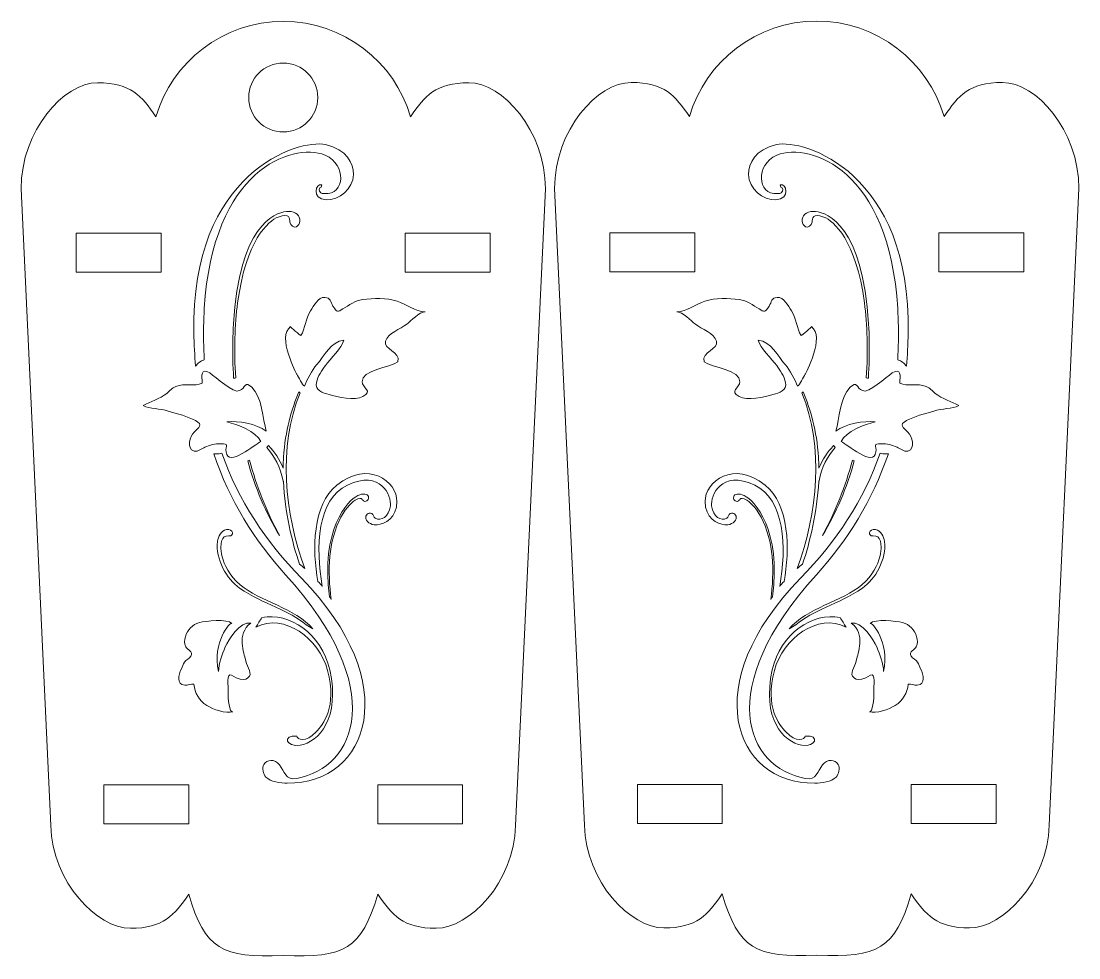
# Model space of a CAD drawing. Header units: centimetres. Extents: x -86 to 44, y 9 to 43.
# Drawn here: x 13.94 to 23.91, y 19.31 to 28.13 of the extents above; entities that cross this region are included whole.
import ezdxf

# ---------------------------------------------------------------- set-up
doc = ezdxf.new("R2010")
doc.units = ezdxf.units.CM
doc.header["$MEASUREMENT"] = 0
doc.layers.add('layer 1', color=7, linetype='Continuous')

msp = doc.modelspace()

# ---------------------------------------------------------------- linework, layer by layer
at = {"layer": 'layer 1', "color": 242, "lineweight": 9}
for points, knots in [([(16.41218, 19.32682), (16.9882, 19.30581), (17.15079, 19.38602), (17.30266, 19.90506), (17.30266, 19.90506), (17.43963, 19.70793), (17.541, 19.5845), (17.85288, 19.5845), (17.85288, 19.5845), (18.16476, 19.5845), (18.59, 20.0153), (18.60248, 20.55302), (18.60248, 20.55302), (18.60248, 20.55302), (18.88218, 26.55302), (18.88218, 26.55302), (18.88218, 26.55302), (18.88218, 27.1053), (18.47801, 27.55301), (18.16218, 27.55301), (18.16218, 27.55301), (17.84635, 27.55301), (17.74893, 27.42958), (17.61195, 27.23246), (17.61195, 27.23246), (17.46004, 27.75161), (16.98043, 28.13083), (16.41218, 28.13083), (16.41218, 28.13083), (15.84393, 28.13083), (15.36432, 27.75161), (15.21241, 27.23246), (15.21241, 27.23246), (15.07543, 27.42958), (14.97801, 27.55301), (14.66218, 27.55301), (14.66218, 27.55301), (14.34635, 27.55301), (13.94218, 27.1053), (13.94218, 26.55302), (13.94218, 26.55302), (13.94218, 26.55302), (14.22188, 20.55302), (14.22188, 20.55302), (14.22188, 20.55302), (14.23436, 20.0153), (14.6596, 19.5845), (14.97148, 19.5845), (14.97148, 19.5845), (15.28336, 19.5845), (15.38473, 19.70793), (15.5217, 19.90506), (15.5217, 19.90506), (15.67357, 19.38602), (15.83616, 19.30581), (16.41218, 19.32682)], [0, 0, 0, 0, 0.0666667, 0.0666667, 0.0666667, 0.0666667, 0.1333333, 0.1333333, 0.1333333, 0.1333333, 0.2, 0.2, 0.2, 0.2, 0.2666667, 0.2666667, 0.2666667, 0.2666667, 0.3333333, 0.3333333, 0.3333333, 0.3333333, 0.4, 0.4, 0.4, 0.4, 0.4666667, 0.4666667, 0.4666667, 0.4666667, 0.5333333, 0.5333333, 0.5333333, 0.5333333, 0.6, 0.6, 0.6, 0.6, 0.6666667, 0.6666667, 0.6666667, 0.6666667, 0.7333333, 0.7333333, 0.7333333, 0.7333333, 0.8, 0.8, 0.8, 0.8, 0.8666667, 0.8666667, 0.8666667, 0.8666667, 1, 1, 1, 1]), ([(21.44008, 19.32979), (22.0161, 19.30878), (22.17869, 19.38899), (22.33056, 19.90803), (22.33056, 19.90803), (22.46753, 19.7109), (22.5689, 19.58747), (22.88078, 19.58747), (22.88078, 19.58747), (23.19266, 19.58747), (23.6179, 20.01827), (23.63038, 20.55599), (23.63038, 20.55599), (23.63038, 20.55599), (23.91008, 26.55599), (23.91008, 26.55599), (23.91008, 26.55599), (23.91008, 27.10827), (23.50591, 27.55598), (23.19008, 27.55598), (23.19008, 27.55598), (22.87425, 27.55598), (22.77683, 27.43255), (22.63985, 27.23543), (22.63985, 27.23543), (22.48794, 27.75458), (22.00833, 28.1338), (21.44008, 28.1338), (21.44008, 28.1338), (20.87183, 28.1338), (20.39222, 27.75458), (20.24031, 27.23543), (20.24031, 27.23543), (20.10333, 27.43255), (20.00591, 27.55598), (19.69008, 27.55598), (19.69008, 27.55598), (19.37425, 27.55598), (18.97008, 27.10827), (18.97008, 26.55599), (18.97008, 26.55599), (18.97008, 26.55599), (19.24978, 20.55599), (19.24978, 20.55599), (19.24978, 20.55599), (19.26226, 20.01827), (19.6875, 19.58747), (19.99938, 19.58747), (19.99938, 19.58747), (20.31126, 19.58747), (20.41263, 19.7109), (20.5496, 19.90803), (20.5496, 19.90803), (20.70147, 19.38899), (20.86406, 19.30878), (21.44008, 19.32979)], [0, 0, 0, 0, 0.0666667, 0.0666667, 0.0666667, 0.0666667, 0.1333333, 0.1333333, 0.1333333, 0.1333333, 0.2, 0.2, 0.2, 0.2, 0.2666667, 0.2666667, 0.2666667, 0.2666667, 0.3333333, 0.3333333, 0.3333333, 0.3333333, 0.4, 0.4, 0.4, 0.4, 0.4666667, 0.4666667, 0.4666667, 0.4666667, 0.5333333, 0.5333333, 0.5333333, 0.5333333, 0.6, 0.6, 0.6, 0.6, 0.6666667, 0.6666667, 0.6666667, 0.6666667, 0.7333333, 0.7333333, 0.7333333, 0.7333333, 0.8, 0.8, 0.8, 0.8, 0.8666667, 0.8666667, 0.8666667, 0.8666667, 1, 1, 1, 1]), ([(16.41218, 27.7392), (16.59167, 27.7392), (16.73718, 27.5937), (16.73718, 27.4142), (16.73718, 27.4142), (16.73718, 27.2347), (16.59167, 27.0892), (16.41218, 27.0892), (16.41218, 27.0892), (16.23269, 27.0892), (16.08718, 27.2347), (16.08718, 27.4142), (16.08718, 27.4142), (16.08718, 27.5937), (16.23269, 27.7392), (16.41218, 27.7392)], [0, 0, 0, 0, 0.2, 0.2, 0.2, 0.2, 0.4, 0.4, 0.4, 0.4, 0.6, 0.6, 0.6, 0.6, 1, 1, 1, 1]), ([(14.4616, 26.13557), (14.4616, 26.13557), (15.2616, 26.13557), (15.2616, 26.13557), (15.2616, 26.13557), (15.2616, 26.13557), (15.2616, 25.76918), (15.2616, 25.76918), (15.2616, 25.76918), (15.2616, 25.76918), (14.4616, 25.76918), (14.4616, 25.76918), (14.4616, 25.76918), (14.4616, 25.76918), (14.4616, 26.13557), (14.4616, 26.13557)], [0, 0, 0, 0, 0.2, 0.2, 0.2, 0.2, 0.4, 0.4, 0.4, 0.4, 0.6, 0.6, 0.6, 0.6, 1, 1, 1, 1]), ([(17.56275, 26.13558), (17.56275, 26.13558), (18.36275, 26.13558), (18.36275, 26.13558), (18.36275, 26.13558), (18.36275, 26.13558), (18.36275, 25.76919), (18.36275, 25.76919), (18.36275, 25.76919), (18.36275, 25.76919), (17.56275, 25.76919), (17.56275, 25.76919), (17.56275, 25.76919), (17.56275, 25.76919), (17.56275, 26.13558), (17.56275, 26.13558)], [0, 0, 0, 0, 0.2, 0.2, 0.2, 0.2, 0.4, 0.4, 0.4, 0.4, 0.6, 0.6, 0.6, 0.6, 1, 1, 1, 1]), ([(19.4895, 26.13854), (19.4895, 26.13854), (20.2895, 26.13854), (20.2895, 26.13854), (20.2895, 26.13854), (20.2895, 26.13854), (20.2895, 25.77215), (20.2895, 25.77215), (20.2895, 25.77215), (20.2895, 25.77215), (19.4895, 25.77215), (19.4895, 25.77215), (19.4895, 25.77215), (19.4895, 25.77215), (19.4895, 26.13854), (19.4895, 26.13854)], [0, 0, 0, 0, 0.2, 0.2, 0.2, 0.2, 0.4, 0.4, 0.4, 0.4, 0.6, 0.6, 0.6, 0.6, 1, 1, 1, 1]), ([(22.59065, 26.13855), (22.59065, 26.13855), (23.39065, 26.13855), (23.39065, 26.13855), (23.39065, 26.13855), (23.39065, 26.13855), (23.39065, 25.77216), (23.39065, 25.77216), (23.39065, 25.77216), (23.39065, 25.77216), (22.59065, 25.77216), (22.59065, 25.77216), (22.59065, 25.77216), (22.59065, 25.77216), (22.59065, 26.13855), (22.59065, 26.13855)], [0, 0, 0, 0, 0.2, 0.2, 0.2, 0.2, 0.4, 0.4, 0.4, 0.4, 0.6, 0.6, 0.6, 0.6, 1, 1, 1, 1]), ([(14.72189, 20.9356), (14.72189, 20.9356), (15.52189, 20.9356), (15.52189, 20.9356), (15.52189, 20.9356), (15.52189, 20.9356), (15.52189, 20.5692), (15.52189, 20.5692), (15.52189, 20.5692), (15.52189, 20.5692), (14.72189, 20.5692), (14.72189, 20.5692), (14.72189, 20.5692), (14.72189, 20.5692), (14.72189, 20.9356), (14.72189, 20.9356)], [0, 0, 0, 0, 0.2, 0.2, 0.2, 0.2, 0.4, 0.4, 0.4, 0.4, 0.6, 0.6, 0.6, 0.6, 1, 1, 1, 1]), ([(17.30247, 20.9356), (17.30247, 20.9356), (18.10247, 20.9356), (18.10247, 20.9356), (18.10247, 20.9356), (18.10247, 20.9356), (18.10247, 20.5692), (18.10247, 20.5692), (18.10247, 20.5692), (18.10247, 20.5692), (17.30247, 20.5692), (17.30247, 20.5692), (17.30247, 20.5692), (17.30247, 20.5692), (17.30247, 20.9356), (17.30247, 20.9356)], [0, 0, 0, 0, 0.2, 0.2, 0.2, 0.2, 0.4, 0.4, 0.4, 0.4, 0.6, 0.6, 0.6, 0.6, 1, 1, 1, 1]), ([(19.74979, 20.93857), (19.74979, 20.93857), (20.54979, 20.93857), (20.54979, 20.93857), (20.54979, 20.93857), (20.54979, 20.93857), (20.54979, 20.57217), (20.54979, 20.57217), (20.54979, 20.57217), (20.54979, 20.57217), (19.74979, 20.57217), (19.74979, 20.57217), (19.74979, 20.57217), (19.74979, 20.57217), (19.74979, 20.93857), (19.74979, 20.93857)], [0, 0, 0, 0, 0.2, 0.2, 0.2, 0.2, 0.4, 0.4, 0.4, 0.4, 0.6, 0.6, 0.6, 0.6, 1, 1, 1, 1]), ([(22.33037, 20.93857), (22.33037, 20.93857), (23.13037, 20.93857), (23.13037, 20.93857), (23.13037, 20.93857), (23.13037, 20.93857), (23.13037, 20.57217), (23.13037, 20.57217), (23.13037, 20.57217), (23.13037, 20.57217), (22.33037, 20.57217), (22.33037, 20.57217), (22.33037, 20.57217), (22.33037, 20.57217), (22.33037, 20.93857), (22.33037, 20.93857)], [0, 0, 0, 0, 0.2, 0.2, 0.2, 0.2, 0.4, 0.4, 0.4, 0.4, 0.6, 0.6, 0.6, 0.6, 1, 1, 1, 1])]:
    msp.add_open_spline(points, degree=3, knots=knots, dxfattribs=at)
at = {"layer": 'layer 1', "color": 177, "lineweight": 9}
for points, knots in [([(15.5865, 24.88119), (15.6049, 24.90887), (15.63208, 24.93072), (15.66805, 24.94144), (15.66805, 24.94144), (15.66137, 25.0565), (15.6591, 25.17514), (15.66247, 25.2986), (15.66247, 25.2986), (15.70033, 26.67568), (16.42943, 26.97644), (16.77462, 26.88266), (16.77462, 26.88266), (16.98971, 26.82416), (17.01202, 26.52903), (16.83467, 26.51076), (16.83467, 26.51076), (16.81701, 26.50898), (16.77869, 26.50546), (16.76528, 26.51712), (16.76528, 26.51712), (16.74495, 26.53473), (16.74596, 26.56591), (16.77041, 26.56859), (16.77041, 26.56859), (16.77041, 26.56859), (16.77462, 26.59023), (16.77462, 26.59023), (16.77462, 26.59023), (16.71752, 26.61426), (16.67667, 26.45804), (16.81607, 26.45083), (16.81607, 26.45083), (16.93707, 26.4446), (17.07314, 26.55369), (17.07321, 26.68877), (17.07321, 26.68877), (17.07326, 26.7945), (17.01314, 26.9243), (16.81125, 26.96995), (16.81125, 26.96995), (16.55422, 27.02808), (15.54152, 26.70813), (15.56942, 25.19415), (15.56942, 25.19415), (15.57134, 25.08653), (15.57731, 24.98241), (15.5865, 24.88119)], [0, 0, 0, 0, 0.0769231, 0.0769231, 0.0769231, 0.0769231, 0.1538462, 0.1538462, 0.1538462, 0.1538462, 0.2307692, 0.2307692, 0.2307692, 0.2307692, 0.3076923, 0.3076923, 0.3076923, 0.3076923, 0.3846154, 0.3846154, 0.3846154, 0.3846154, 0.4615385, 0.4615385, 0.4615385, 0.4615385, 0.5384615, 0.5384615, 0.5384615, 0.5384615, 0.6153846, 0.6153846, 0.6153846, 0.6153846, 0.6923077, 0.6923077, 0.6923077, 0.6923077, 0.7692308, 0.7692308, 0.7692308, 0.7692308, 0.8461538, 0.8461538, 0.8461538, 0.8461538, 1, 1, 1, 1]), ([(22.28478, 24.88119), (22.26639, 24.90887), (22.2392, 24.93071), (22.20325, 24.94144), (22.20325, 24.94144), (22.20992, 25.0565), (22.21219, 25.17515), (22.20883, 25.2986), (22.20883, 25.2986), (22.17097, 26.67568), (21.44185, 26.97644), (21.09667, 26.88265), (21.09667, 26.88265), (20.88158, 26.82416), (20.85928, 26.52904), (21.03663, 26.51076), (21.03663, 26.51076), (21.05428, 26.50898), (21.0926, 26.50547), (21.106, 26.51712), (21.106, 26.51712), (21.12633, 26.53472), (21.12532, 26.56592), (21.10088, 26.56859), (21.10088, 26.56859), (21.10088, 26.56859), (21.09667, 26.59023), (21.09667, 26.59023), (21.09667, 26.59023), (21.15377, 26.61426), (21.19462, 26.45804), (21.05523, 26.45083), (21.05523, 26.45083), (20.93422, 26.4446), (20.79815, 26.55369), (20.79808, 26.68876), (20.79808, 26.68876), (20.79804, 26.7945), (20.85815, 26.9243), (21.06004, 26.96995), (21.06004, 26.96995), (21.31707, 27.02807), (22.32976, 26.70812), (22.30187, 25.19415), (22.30187, 25.19415), (22.29994, 25.08653), (22.29398, 24.98241), (22.28478, 24.88119)], [0, 0, 0, 0, 0.0769231, 0.0769231, 0.0769231, 0.0769231, 0.1538462, 0.1538462, 0.1538462, 0.1538462, 0.2307692, 0.2307692, 0.2307692, 0.2307692, 0.3076923, 0.3076923, 0.3076923, 0.3076923, 0.3846154, 0.3846154, 0.3846154, 0.3846154, 0.4615385, 0.4615385, 0.4615385, 0.4615385, 0.5384615, 0.5384615, 0.5384615, 0.5384615, 0.6153846, 0.6153846, 0.6153846, 0.6153846, 0.6923077, 0.6923077, 0.6923077, 0.6923077, 0.7692308, 0.7692308, 0.7692308, 0.7692308, 0.8461538, 0.8461538, 0.8461538, 0.8461538, 1, 1, 1, 1]), ([(16.47511, 26.24046), (16.48038, 26.20794), (16.51538, 26.18269), (16.53794, 26.19634), (16.53794, 26.19634), (16.55815, 26.20858), (16.56526, 26.2258), (16.56767, 26.24921), (16.56767, 26.24921), (16.57295, 26.30049), (16.53248, 26.34028), (16.46276, 26.34028), (16.46276, 26.34028), (16.37304, 26.34028), (16.04621, 26.27381), (15.9565, 25.44069), (15.9565, 25.44069), (15.93384, 25.23043), (15.92921, 25.00231), (15.94493, 24.76933), (15.94493, 24.76933), (15.9512, 24.77013), (15.95767, 24.77061), (15.96436, 24.77082), (15.96436, 24.77082), (15.94656, 25.02977), (15.95473, 25.27255), (15.98218, 25.47913), (15.98218, 25.47913), (16.06065, 26.06959), (16.27102, 26.2517), (16.36425, 26.28741), (16.36425, 26.28741), (16.47717, 26.3307), (16.47028, 26.26996), (16.47511, 26.24046)], [0, 0, 0, 0, 0.1, 0.1, 0.1, 0.1, 0.2, 0.2, 0.2, 0.2, 0.3, 0.3, 0.3, 0.3, 0.4, 0.4, 0.4, 0.4, 0.5, 0.5, 0.5, 0.5, 0.6, 0.6, 0.6, 0.6, 0.7, 0.7, 0.7, 0.7, 0.8, 0.8, 0.8, 0.8, 1, 1, 1, 1]), ([(21.39618, 26.24046), (21.39092, 26.20794), (21.3559, 26.18269), (21.33335, 26.19634), (21.33335, 26.19634), (21.31313, 26.20857), (21.30603, 26.22579), (21.30362, 26.24921), (21.30362, 26.24921), (21.29834, 26.3005), (21.33881, 26.34028), (21.40852, 26.34028), (21.40852, 26.34028), (21.49825, 26.34028), (21.82508, 26.27381), (21.91478, 25.4407), (21.91478, 25.4407), (21.93745, 25.23042), (21.94208, 25.00231), (21.92636, 24.76932), (21.92636, 24.76932), (21.92009, 24.77013), (21.91361, 24.7706), (21.90693, 24.77083), (21.90693, 24.77083), (21.92472, 25.02976), (21.91656, 25.27256), (21.8891, 25.47913), (21.8891, 25.47913), (21.81064, 26.0696), (21.60028, 26.2517), (21.50704, 26.28741), (21.50704, 26.28741), (21.39411, 26.3307), (21.40101, 26.26996), (21.39618, 26.24046)], [0, 0, 0, 0, 0.1, 0.1, 0.1, 0.1, 0.2, 0.2, 0.2, 0.2, 0.3, 0.3, 0.3, 0.3, 0.4, 0.4, 0.4, 0.4, 0.5, 0.5, 0.5, 0.5, 0.6, 0.6, 0.6, 0.6, 0.7, 0.7, 0.7, 0.7, 0.8, 0.8, 0.8, 0.8, 1, 1, 1, 1]), ([(17.57548, 25.27825), (17.61181, 25.30893), (17.69854, 25.39422), (17.75086, 25.39449), (17.75086, 25.39449), (17.65641, 25.39392), (17.57367, 25.46802), (17.48596, 25.49474), (17.48596, 25.49474), (17.38308, 25.52607), (17.26527, 25.52278), (17.1596, 25.50984), (17.1596, 25.50984), (17.09007, 25.50133), (17.03385, 25.45662), (16.97506, 25.42168), (16.97506, 25.42168), (16.92697, 25.39311), (16.91827, 25.38715), (16.88083, 25.44657), (16.88083, 25.44657), (16.85436, 25.48862), (16.85903, 25.52714), (16.8039, 25.53032), (16.8039, 25.53032), (16.73909, 25.53412), (16.70095, 25.45102), (16.6698, 25.40328), (16.6698, 25.40328), (16.62143, 25.32937), (16.62101, 25.2402), (16.5788, 25.17013), (16.5788, 25.17013), (16.56644, 25.17399), (16.47853, 25.25244), (16.48198, 25.25478), (16.48198, 25.25478), (16.34745, 25.16505), (16.53966, 24.80618), (16.53966, 24.80618), (16.53966, 24.80618), (16.55892, 24.78056), (16.58705, 24.7054), (16.61271, 24.69258), (16.61271, 24.69258), (16.63194, 24.7503), (16.68616, 24.84939), (16.72461, 24.8943), (16.72461, 24.8943), (16.80149, 24.97756), (16.86009, 25.11382), (16.98189, 25.12664), (16.98189, 25.12664), (16.96265, 25.04973), (16.86009, 24.95358), (16.80885, 24.88947), (16.80885, 24.88947), (16.7768, 24.84463), (16.73837, 24.78696), (16.72553, 24.72929), (16.72553, 24.72929), (16.70678, 24.65409), (16.78523, 24.63118), (16.8443, 24.61379), (16.8443, 24.61379), (16.92009, 24.59153), (17.08942, 24.55524), (17.16367, 24.59506), (17.16367, 24.59506), (17.26096, 24.64722), (17.15936, 24.67735), (17.15494, 24.73571), (17.15494, 24.73571), (17.14683, 24.84322), (17.42075, 24.86973), (17.49343, 24.92266), (17.49343, 24.92266), (17.51685, 25.02177), (17.35492, 25.03939), (17.37566, 25.11684), (17.37566, 25.11684), (17.39664, 25.19526), (17.51934, 25.23083), (17.57548, 25.27825)], [0, 0, 0, 0, 0.0454545, 0.0454545, 0.0454545, 0.0454545, 0.0909091, 0.0909091, 0.0909091, 0.0909091, 0.1363636, 0.1363636, 0.1363636, 0.1363636, 0.1818182, 0.1818182, 0.1818182, 0.1818182, 0.2272727, 0.2272727, 0.2272727, 0.2272727, 0.2727273, 0.2727273, 0.2727273, 0.2727273, 0.3181818, 0.3181818, 0.3181818, 0.3181818, 0.3636364, 0.3636364, 0.3636364, 0.3636364, 0.4090909, 0.4090909, 0.4090909, 0.4090909, 0.4545455, 0.4545455, 0.4545455, 0.4545455, 0.5, 0.5, 0.5, 0.5, 0.5454545, 0.5454545, 0.5454545, 0.5454545, 0.5909091, 0.5909091, 0.5909091, 0.5909091, 0.6363636, 0.6363636, 0.6363636, 0.6363636, 0.6818182, 0.6818182, 0.6818182, 0.6818182, 0.7272727, 0.7272727, 0.7272727, 0.7272727, 0.7727273, 0.7727273, 0.7727273, 0.7727273, 0.8181818, 0.8181818, 0.8181818, 0.8181818, 0.8636364, 0.8636364, 0.8636364, 0.8636364, 0.9090909, 0.9090909, 0.9090909, 0.9090909, 1, 1, 1, 1]), ([(20.29581, 25.27825), (20.25947, 25.30893), (20.17276, 25.39422), (20.12043, 25.39449), (20.12043, 25.39449), (20.21488, 25.39392), (20.29763, 25.46802), (20.38533, 25.49474), (20.38533, 25.49474), (20.48821, 25.52606), (20.60602, 25.52277), (20.71169, 25.50985), (20.71169, 25.50985), (20.78122, 25.50132), (20.83744, 25.45662), (20.89624, 25.42167), (20.89624, 25.42167), (20.94432, 25.39311), (20.95302, 25.38716), (20.99046, 25.44657), (20.99046, 25.44657), (21.01693, 25.48862), (21.01226, 25.52714), (21.06739, 25.53033), (21.06739, 25.53033), (21.1322, 25.53411), (21.17034, 25.45102), (21.20148, 25.40328), (21.20148, 25.40328), (21.24986, 25.32936), (21.25028, 25.2402), (21.29249, 25.17013), (21.29249, 25.17013), (21.30484, 25.17398), (21.39276, 25.25244), (21.38932, 25.25477), (21.38932, 25.25477), (21.52384, 25.16505), (21.33164, 24.80618), (21.33164, 24.80618), (21.33164, 24.80618), (21.31237, 24.78056), (21.28424, 24.70541), (21.25858, 24.69259), (21.25858, 24.69259), (21.23936, 24.7503), (21.18513, 24.8494), (21.14668, 24.8943), (21.14668, 24.8943), (21.06979, 24.97757), (21.0112, 25.11382), (20.88939, 25.12664), (20.88939, 25.12664), (20.90864, 25.04974), (21.0112, 24.95358), (21.06244, 24.88947), (21.06244, 24.88947), (21.09449, 24.84463), (21.13292, 24.78697), (21.14576, 24.72929), (21.14576, 24.72929), (21.16451, 24.65409), (21.08605, 24.63118), (21.02698, 24.6138), (21.02698, 24.6138), (20.9512, 24.59153), (20.78187, 24.55524), (20.70762, 24.59506), (20.70762, 24.59506), (20.61034, 24.64721), (20.71193, 24.67735), (20.71635, 24.7357), (20.71635, 24.7357), (20.72446, 24.84321), (20.45055, 24.86973), (20.37787, 24.92266), (20.37787, 24.92266), (20.35443, 25.02176), (20.51637, 25.03939), (20.49563, 25.11684), (20.49563, 25.11684), (20.47465, 25.19525), (20.35196, 25.23083), (20.29581, 25.27825)], [0, 0, 0, 0, 0.0454545, 0.0454545, 0.0454545, 0.0454545, 0.0909091, 0.0909091, 0.0909091, 0.0909091, 0.1363636, 0.1363636, 0.1363636, 0.1363636, 0.1818182, 0.1818182, 0.1818182, 0.1818182, 0.2272727, 0.2272727, 0.2272727, 0.2272727, 0.2727273, 0.2727273, 0.2727273, 0.2727273, 0.3181818, 0.3181818, 0.3181818, 0.3181818, 0.3636364, 0.3636364, 0.3636364, 0.3636364, 0.4090909, 0.4090909, 0.4090909, 0.4090909, 0.4545455, 0.4545455, 0.4545455, 0.4545455, 0.5, 0.5, 0.5, 0.5, 0.5454545, 0.5454545, 0.5454545, 0.5454545, 0.5909091, 0.5909091, 0.5909091, 0.5909091, 0.6363636, 0.6363636, 0.6363636, 0.6363636, 0.6818182, 0.6818182, 0.6818182, 0.6818182, 0.7272727, 0.7272727, 0.7272727, 0.7272727, 0.7727273, 0.7727273, 0.7727273, 0.7727273, 0.8181818, 0.8181818, 0.8181818, 0.8181818, 0.8636364, 0.8636364, 0.8636364, 0.8636364, 0.9090909, 0.9090909, 0.9090909, 0.9090909, 1, 1, 1, 1]), ([(15.57201, 24.2604), (15.53358, 24.22198), (15.49512, 24.10661), (15.57201, 24.08094), (15.57201, 24.08094), (15.61046, 24.07458), (15.64252, 24.10661), (15.67456, 24.11944), (15.67456, 24.11944), (15.71944, 24.13861), (15.77071, 24.15151), (15.82198, 24.15151), (15.82198, 24.15151), (15.90526, 24.15151), (15.86681, 24.13226), (15.87324, 24.07458), (15.87324, 24.07458), (15.89244, 23.92078), (16.14882, 24.15151), (16.2001, 24.17073), (16.2001, 24.17073), (16.1552, 24.27322), (15.98218, 24.33092), (15.87963, 24.35656), (15.87963, 24.35656), (15.98218, 24.36937), (16.16163, 24.34053), (16.25134, 24.27004), (16.25134, 24.27004), (16.21932, 24.38539), (16.21289, 24.59369), (16.11679, 24.6834), (16.11679, 24.6834), (16.04631, 24.74754), (16.0591, 24.67701), (16.00142, 24.65138), (16.00142, 24.65138), (15.94375, 24.61931), (15.7771, 24.77955), (15.71944, 24.81801), (15.71944, 24.81801), (15.63608, 24.86926), (15.64252, 24.79237), (15.64892, 24.72182), (15.64892, 24.72182), (15.57843, 24.6834), (15.4823, 24.72831), (15.39898, 24.6898), (15.39898, 24.6898), (15.36694, 24.67701), (15.3413, 24.65138), (15.31566, 24.62572), (15.31566, 24.62572), (15.24517, 24.57445), (15.16187, 24.54884), (15.09134, 24.51036), (15.09134, 24.51036), (15.15544, 24.47834), (15.25158, 24.4847), (15.32851, 24.45908), (15.32851, 24.45908), (15.41182, 24.43345), (15.51434, 24.40782), (15.58483, 24.36937), (15.58483, 24.36937), (15.66177, 24.33092), (15.61689, 24.3053), (15.57201, 24.2604)], [0, 0, 0, 0, 0.0555556, 0.0555556, 0.0555556, 0.0555556, 0.1111111, 0.1111111, 0.1111111, 0.1111111, 0.1666667, 0.1666667, 0.1666667, 0.1666667, 0.2222222, 0.2222222, 0.2222222, 0.2222222, 0.2777778, 0.2777778, 0.2777778, 0.2777778, 0.3333333, 0.3333333, 0.3333333, 0.3333333, 0.3888889, 0.3888889, 0.3888889, 0.3888889, 0.4444444, 0.4444444, 0.4444444, 0.4444444, 0.5, 0.5, 0.5, 0.5, 0.5555556, 0.5555556, 0.5555556, 0.5555556, 0.6111111, 0.6111111, 0.6111111, 0.6111111, 0.6666667, 0.6666667, 0.6666667, 0.6666667, 0.7222222, 0.7222222, 0.7222222, 0.7222222, 0.7777778, 0.7777778, 0.7777778, 0.7777778, 0.8333333, 0.8333333, 0.8333333, 0.8333333, 0.8888889, 0.8888889, 0.8888889, 0.8888889, 1, 1, 1, 1]), ([(22.29927, 24.26041), (22.33772, 24.22198), (22.37617, 24.10662), (22.29927, 24.08094), (22.29927, 24.08094), (22.26084, 24.07458), (22.22877, 24.10662), (22.19672, 24.11944), (22.19672, 24.11944), (22.15186, 24.13862), (22.10057, 24.15151), (22.04932, 24.15151), (22.04932, 24.15151), (21.96603, 24.15151), (22.00448, 24.13226), (21.99805, 24.07458), (21.99805, 24.07458), (21.97885, 23.92079), (21.72247, 24.15151), (21.6712, 24.17073), (21.6712, 24.17073), (21.71608, 24.27323), (21.8891, 24.33093), (21.99166, 24.35656), (21.99166, 24.35656), (21.8891, 24.36936), (21.70966, 24.34053), (21.61995, 24.27004), (21.61995, 24.27004), (21.65197, 24.38539), (21.6584, 24.59369), (21.75451, 24.68339), (21.75451, 24.68339), (21.82499, 24.74753), (21.81219, 24.67701), (21.86988, 24.65138), (21.86988, 24.65138), (21.92755, 24.61931), (22.09419, 24.77955), (22.15186, 24.81801), (22.15186, 24.81801), (22.2352, 24.86925), (22.22877, 24.79237), (22.22236, 24.72183), (22.22236, 24.72183), (22.29286, 24.68339), (22.38899, 24.7283), (22.47231, 24.6898), (22.47231, 24.6898), (22.50435, 24.67701), (22.52999, 24.65138), (22.55562, 24.62572), (22.55562, 24.62572), (22.62612, 24.57444), (22.70941, 24.54883), (22.77995, 24.51035), (22.77995, 24.51035), (22.71584, 24.47834), (22.61971, 24.4847), (22.54278, 24.45909), (22.54278, 24.45909), (22.45947, 24.43345), (22.35694, 24.40782), (22.28645, 24.36936), (22.28645, 24.36936), (22.20952, 24.33093), (22.25441, 24.3053), (22.29927, 24.26041)], [0, 0, 0, 0, 0.0555556, 0.0555556, 0.0555556, 0.0555556, 0.1111111, 0.1111111, 0.1111111, 0.1111111, 0.1666667, 0.1666667, 0.1666667, 0.1666667, 0.2222222, 0.2222222, 0.2222222, 0.2222222, 0.2777778, 0.2777778, 0.2777778, 0.2777778, 0.3333333, 0.3333333, 0.3333333, 0.3333333, 0.3888889, 0.3888889, 0.3888889, 0.3888889, 0.4444444, 0.4444444, 0.4444444, 0.4444444, 0.5, 0.5, 0.5, 0.5, 0.5555556, 0.5555556, 0.5555556, 0.5555556, 0.6111111, 0.6111111, 0.6111111, 0.6111111, 0.6666667, 0.6666667, 0.6666667, 0.6666667, 0.7222222, 0.7222222, 0.7222222, 0.7222222, 0.7777778, 0.7777778, 0.7777778, 0.7777778, 0.8333333, 0.8333333, 0.8333333, 0.8333333, 0.8888889, 0.8888889, 0.8888889, 0.8888889, 1, 1, 1, 1]), ([(16.56063, 24.63999), (16.49042, 24.4789), (16.43165, 24.27419), (16.41468, 24.02319), (16.41468, 24.02319), (16.41249, 23.98974), (16.41144, 23.95599), (16.41099, 23.92227), (16.41099, 23.92227), (16.37643, 24.00331), (16.32996, 24.07347), (16.27272, 24.13358), (16.27272, 24.13358), (16.26778, 24.12719), (16.26222, 24.12129), (16.2562, 24.11593), (16.2562, 24.11593), (16.32971, 24.03322), (16.38404, 23.92964), (16.40992, 23.80241), (16.40992, 23.80241), (16.41055, 23.79915), (16.41172, 23.79722), (16.41316, 23.79625), (16.41316, 23.79625), (16.42667, 23.50884), (16.49479, 23.22527), (16.56477, 23.01668), (16.56477, 23.01668), (16.58234, 23.00294), (16.59933, 22.98889), (16.61555, 22.97412), (16.61555, 22.97412), (16.42598, 23.4974), (16.35898, 24.12004), (16.5718, 24.62941), (16.5718, 24.62941), (16.56792, 24.6328), (16.56421, 24.63632), (16.56063, 24.63999)], [0, 0, 0, 0, 0.0909091, 0.0909091, 0.0909091, 0.0909091, 0.1818182, 0.1818182, 0.1818182, 0.1818182, 0.2727273, 0.2727273, 0.2727273, 0.2727273, 0.3636364, 0.3636364, 0.3636364, 0.3636364, 0.4545455, 0.4545455, 0.4545455, 0.4545455, 0.5454545, 0.5454545, 0.5454545, 0.5454545, 0.6363636, 0.6363636, 0.6363636, 0.6363636, 0.7272727, 0.7272727, 0.7272727, 0.7272727, 0.8181818, 0.8181818, 0.8181818, 0.8181818, 1, 1, 1, 1]), ([(21.31066, 24.63999), (21.38087, 24.4789), (21.43965, 24.27419), (21.4566, 24.02319), (21.4566, 24.02319), (21.4588, 23.98973), (21.45986, 23.956), (21.46029, 23.92227), (21.46029, 23.92227), (21.49485, 24.00331), (21.54134, 24.07347), (21.59857, 24.13358), (21.59857, 24.13358), (21.60351, 24.12719), (21.60907, 24.12129), (21.61509, 24.11593), (21.61509, 24.11593), (21.54158, 24.03322), (21.48725, 23.92964), (21.46137, 23.80241), (21.46137, 23.80241), (21.46074, 23.79915), (21.45957, 23.79722), (21.45813, 23.79625), (21.45813, 23.79625), (21.44462, 23.50884), (21.3765, 23.22527), (21.30652, 23.01669), (21.30652, 23.01669), (21.28896, 23.00295), (21.27196, 22.98889), (21.25575, 22.97411), (21.25575, 22.97411), (21.44531, 23.4974), (21.5123, 24.12004), (21.29948, 24.6294), (21.29948, 24.6294), (21.30338, 24.6328), (21.30708, 24.63633), (21.31066, 24.63999)], [0, 0, 0, 0, 0.0909091, 0.0909091, 0.0909091, 0.0909091, 0.1818182, 0.1818182, 0.1818182, 0.1818182, 0.2727273, 0.2727273, 0.2727273, 0.2727273, 0.3636364, 0.3636364, 0.3636364, 0.3636364, 0.4545455, 0.4545455, 0.4545455, 0.4545455, 0.5454545, 0.5454545, 0.5454545, 0.5454545, 0.6363636, 0.6363636, 0.6363636, 0.6363636, 0.7272727, 0.7272727, 0.7272727, 0.7272727, 0.8181818, 0.8181818, 0.8181818, 0.8181818, 1, 1, 1, 1]), ([(15.83459, 24.0632), (15.81872, 24.0583), (15.80114, 24.05549), (15.7818, 24.05549), (15.7818, 24.05549), (15.77294, 24.05549), (15.76461, 24.05627), (15.75651, 24.05732), (15.75651, 24.05732), (15.90631, 23.61417), (16.13963, 23.24183), (16.43416, 22.91684), (16.43416, 22.91684), (17.40935, 21.84113), (17.09682, 21.0992), (16.53969, 20.99616), (16.53969, 20.99616), (16.43327, 20.97644), (16.42345, 21.06234), (16.37732, 21.12398), (16.37732, 21.12398), (16.33142, 21.18523), (16.2561, 21.17403), (16.23047, 21.12915), (16.23047, 21.12915), (16.21014, 21.09361), (16.22413, 21.03788), (16.24811, 21.01008), (16.24811, 21.01008), (16.28713, 20.96478), (16.39195, 20.9514), (16.44905, 20.95129), (16.44905, 20.95129), (17.21991, 20.95027), (17.55767, 21.88703), (16.58455, 22.88353), (16.58455, 22.88353), (16.2442, 23.23212), (15.98944, 23.61401), (15.83459, 24.0632)], [0, 0, 0, 0, 0.0909091, 0.0909091, 0.0909091, 0.0909091, 0.1818182, 0.1818182, 0.1818182, 0.1818182, 0.2727273, 0.2727273, 0.2727273, 0.2727273, 0.3636364, 0.3636364, 0.3636364, 0.3636364, 0.4545455, 0.4545455, 0.4545455, 0.4545455, 0.5454545, 0.5454545, 0.5454545, 0.5454545, 0.6363636, 0.6363636, 0.6363636, 0.6363636, 0.7272727, 0.7272727, 0.7272727, 0.7272727, 0.8181818, 0.8181818, 0.8181818, 0.8181818, 1, 1, 1, 1]), ([(22.03671, 24.0632), (22.05256, 24.0583), (22.07015, 24.05548), (22.08949, 24.05548), (22.08949, 24.05548), (22.09834, 24.05548), (22.10669, 24.05627), (22.11478, 24.05732), (22.11478, 24.05732), (21.96497, 23.61417), (21.73167, 23.24183), (21.43713, 22.91684), (21.43713, 22.91684), (20.46194, 21.84112), (20.77447, 21.09919), (21.3316, 20.99616), (21.3316, 20.99616), (21.43803, 20.97644), (21.44783, 21.06234), (21.49397, 21.12398), (21.49397, 21.12398), (21.53987, 21.18523), (21.61519, 21.17403), (21.64082, 21.12915), (21.64082, 21.12915), (21.66114, 21.09362), (21.64716, 21.03787), (21.62319, 21.01008), (21.62319, 21.01008), (21.58415, 20.96479), (21.47934, 20.95141), (21.42224, 20.9513), (21.42224, 20.9513), (20.65138, 20.95026), (20.31362, 21.88703), (21.28673, 22.88353), (21.28673, 22.88353), (21.6271, 23.23213), (21.88184, 23.61401), (22.03671, 24.0632)], [0, 0, 0, 0, 0.0909091, 0.0909091, 0.0909091, 0.0909091, 0.1818182, 0.1818182, 0.1818182, 0.1818182, 0.2727273, 0.2727273, 0.2727273, 0.2727273, 0.3636364, 0.3636364, 0.3636364, 0.3636364, 0.4545455, 0.4545455, 0.4545455, 0.4545455, 0.5454545, 0.5454545, 0.5454545, 0.5454545, 0.6363636, 0.6363636, 0.6363636, 0.6363636, 0.7272727, 0.7272727, 0.7272727, 0.7272727, 0.8181818, 0.8181818, 0.8181818, 0.8181818, 1, 1, 1, 1]), ([(16.07715, 23.9895), (16.148, 23.73815), (16.24686, 23.49826), (16.37725, 23.28733), (16.37725, 23.28733), (16.25314, 23.51199), (16.16033, 23.75352), (16.09378, 23.99747), (16.09378, 23.99747), (16.08851, 23.99455), (16.08295, 23.99187), (16.07715, 23.9895)], [0, 0, 0, 0, 0.25, 0.25, 0.25, 0.25, 0.5, 0.5, 0.5, 0.5, 1, 1, 1, 1]), ([(16.91782, 23.76157), (16.68725, 23.57541), (16.68417, 23.15237), (16.73863, 22.85181), (16.73863, 22.85181), (16.75564, 22.83974), (16.76938, 22.82444), (16.77986, 22.80708), (16.77986, 22.80708), (16.71318, 23.17405), (16.73566, 23.63165), (17.01617, 23.76157), (17.01617, 23.76157), (17.33292, 23.90825), (17.4337, 23.66301), (17.42167, 23.5645), (17.42167, 23.5645), (17.40916, 23.46202), (17.33088, 23.41919), (17.27975, 23.449), (17.27975, 23.449), (17.26384, 23.4583), (17.26272, 23.48316), (17.24631, 23.49246), (17.24631, 23.49246), (17.21276, 23.51163), (17.18329, 23.47776), (17.19183, 23.44353), (17.19183, 23.44353), (17.20133, 23.40535), (17.26243, 23.37943), (17.29855, 23.38665), (17.29855, 23.38665), (17.3691, 23.39306), (17.48416, 23.45392), (17.48416, 23.60533), (17.48416, 23.60533), (17.48416, 23.7976), (17.21258, 23.99946), (16.91782, 23.76157)], [0, 0, 0, 0, 0.0909091, 0.0909091, 0.0909091, 0.0909091, 0.1818182, 0.1818182, 0.1818182, 0.1818182, 0.2727273, 0.2727273, 0.2727273, 0.2727273, 0.3636364, 0.3636364, 0.3636364, 0.3636364, 0.4545455, 0.4545455, 0.4545455, 0.4545455, 0.5454545, 0.5454545, 0.5454545, 0.5454545, 0.6363636, 0.6363636, 0.6363636, 0.6363636, 0.7272727, 0.7272727, 0.7272727, 0.7272727, 0.8181818, 0.8181818, 0.8181818, 0.8181818, 1, 1, 1, 1]), ([(20.95347, 23.76158), (21.18404, 23.5754), (21.18712, 23.15238), (21.13265, 22.85181), (21.13265, 22.85181), (21.11565, 22.83974), (21.10191, 22.82444), (21.09143, 22.80708), (21.09143, 22.80708), (21.15811, 23.17405), (21.13564, 23.63164), (20.85511, 23.76158), (20.85511, 23.76158), (20.53836, 23.90826), (20.43759, 23.66301), (20.44962, 23.5645), (20.44962, 23.5645), (20.46213, 23.46203), (20.5404, 23.41919), (20.59154, 23.449), (20.59154, 23.449), (20.60744, 23.45829), (20.60856, 23.48316), (20.62498, 23.49247), (20.62498, 23.49247), (20.65853, 23.51163), (20.68799, 23.47776), (20.67947, 23.44354), (20.67947, 23.44354), (20.66995, 23.40535), (20.60885, 23.37943), (20.57274, 23.38664), (20.57274, 23.38664), (20.5022, 23.39306), (20.38713, 23.45392), (20.38713, 23.60533), (20.38713, 23.60533), (20.38713, 23.7976), (20.65871, 23.99947), (20.95347, 23.76158)], [0, 0, 0, 0, 0.0909091, 0.0909091, 0.0909091, 0.0909091, 0.1818182, 0.1818182, 0.1818182, 0.1818182, 0.2727273, 0.2727273, 0.2727273, 0.2727273, 0.3636364, 0.3636364, 0.3636364, 0.3636364, 0.4545455, 0.4545455, 0.4545455, 0.4545455, 0.5454545, 0.5454545, 0.5454545, 0.5454545, 0.6363636, 0.6363636, 0.6363636, 0.6363636, 0.7272727, 0.7272727, 0.7272727, 0.7272727, 0.8181818, 0.8181818, 0.8181818, 0.8181818, 1, 1, 1, 1]), ([(21.79414, 23.9895), (21.7233, 23.73814), (21.62443, 23.49827), (21.49404, 23.28732), (21.49404, 23.28732), (21.61815, 23.51199), (21.71095, 23.75352), (21.77752, 23.99747), (21.77752, 23.99747), (21.78278, 23.99454), (21.78834, 23.99187), (21.79414, 23.9895)], [0, 0, 0, 0, 0.25, 0.25, 0.25, 0.25, 0.5, 0.5, 0.5, 0.5, 1, 1, 1, 1]), ([(17.11454, 23.63041), (17.17174, 23.64569), (17.1545, 23.60857), (17.18247, 23.6074), (17.18247, 23.6074), (17.21335, 23.60608), (17.21953, 23.63785), (17.21415, 23.65276), (17.21415, 23.65276), (17.20413, 23.68029), (17.16702, 23.68533), (17.11545, 23.66285), (17.11545, 23.66285), (17.01697, 23.61989), (16.76122, 23.33207), (16.8493, 22.70765), (16.8493, 22.70765), (16.85449, 22.69988), (16.85967, 22.69212), (16.86457, 22.6842), (16.86457, 22.6842), (16.8471, 22.81113), (16.83913, 22.95313), (16.85228, 23.09077), (16.85228, 23.09077), (16.88744, 23.45841), (17.05859, 23.61556), (17.11454, 23.63041)], [0, 0, 0, 0, 0.125, 0.125, 0.125, 0.125, 0.25, 0.25, 0.25, 0.25, 0.375, 0.375, 0.375, 0.375, 0.5, 0.5, 0.5, 0.5, 0.625, 0.625, 0.625, 0.625, 0.75, 0.75, 0.75, 0.75, 1, 1, 1, 1]), ([(20.75675, 23.6304), (20.69955, 23.64568), (20.7168, 23.60857), (20.68882, 23.6074), (20.68882, 23.6074), (20.65795, 23.60608), (20.65176, 23.63785), (20.65714, 23.65276), (20.65714, 23.65276), (20.66716, 23.68029), (20.70427, 23.68532), (20.75583, 23.66285), (20.75583, 23.66285), (20.85433, 23.61988), (21.11007, 23.33207), (21.02199, 22.70764), (21.02199, 22.70764), (21.0168, 22.69988), (21.01162, 22.69213), (21.00672, 22.68419), (21.00672, 22.68419), (21.02419, 22.81113), (21.03216, 22.95314), (21.019, 23.09078), (21.019, 23.09078), (20.98385, 23.4584), (20.8127, 23.61556), (20.75675, 23.6304)], [0, 0, 0, 0, 0.125, 0.125, 0.125, 0.125, 0.25, 0.25, 0.25, 0.25, 0.375, 0.375, 0.375, 0.375, 0.5, 0.5, 0.5, 0.5, 0.625, 0.625, 0.625, 0.625, 0.75, 0.75, 0.75, 0.75, 1, 1, 1, 1]), ([(15.90018, 23.28224), (15.95412, 23.279), (15.94241, 23.35469), (15.87671, 23.34167), (15.87671, 23.34167), (15.82721, 23.33187), (15.79772, 23.2741), (15.79226, 23.23022), (15.79226, 23.23022), (15.77137, 23.0631), (15.87909, 22.87467), (16.00116, 22.79147), (16.00116, 22.79147), (16.2331, 22.63343), (16.47114, 22.58337), (16.62786, 22.44476), (16.62786, 22.44476), (16.64935, 22.43307), (16.6703, 22.42071), (16.69037, 22.40725), (16.69037, 22.40725), (16.53054, 22.60055), (16.18899, 22.66598), (16.00641, 22.82285), (16.00641, 22.82285), (15.79663, 23.00302), (15.82199, 23.20907), (15.8312, 23.23202), (15.8312, 23.23202), (15.84684, 23.27122), (15.85796, 23.28476), (15.90018, 23.28224)], [0, 0, 0, 0, 0.1111111, 0.1111111, 0.1111111, 0.1111111, 0.2222222, 0.2222222, 0.2222222, 0.2222222, 0.3333333, 0.3333333, 0.3333333, 0.3333333, 0.4444444, 0.4444444, 0.4444444, 0.4444444, 0.5555556, 0.5555556, 0.5555556, 0.5555556, 0.6666667, 0.6666667, 0.6666667, 0.6666667, 0.7777778, 0.7777778, 0.7777778, 0.7777778, 1, 1, 1, 1]), ([(21.97111, 23.28224), (21.91717, 23.279), (21.92888, 23.35469), (21.99459, 23.34167), (21.99459, 23.34167), (22.04408, 23.33186), (22.07357, 23.2741), (22.07903, 23.23023), (22.07903, 23.23023), (22.09992, 23.0631), (21.9922, 22.87468), (21.87012, 22.79147), (21.87012, 22.79147), (21.63819, 22.63343), (21.40014, 22.58338), (21.24342, 22.44477), (21.24342, 22.44477), (21.22193, 22.43307), (21.20099, 22.42071), (21.18093, 22.40725), (21.18093, 22.40725), (21.34074, 22.60056), (21.68231, 22.66599), (21.86488, 22.82284), (21.86488, 22.82284), (22.07466, 23.00301), (22.0493, 23.20907), (22.0401, 23.23202), (22.0401, 23.23202), (22.02445, 23.27122), (22.01332, 23.28476), (21.97111, 23.28224)], [0, 0, 0, 0, 0.1111111, 0.1111111, 0.1111111, 0.1111111, 0.2222222, 0.2222222, 0.2222222, 0.2222222, 0.3333333, 0.3333333, 0.3333333, 0.3333333, 0.4444444, 0.4444444, 0.4444444, 0.4444444, 0.5555556, 0.5555556, 0.5555556, 0.5555556, 0.6666667, 0.6666667, 0.6666667, 0.6666667, 0.7777778, 0.7777778, 0.7777778, 0.7777778, 1, 1, 1, 1]), ([(16.83047, 22.01436), (16.92294, 21.66943), (16.78536, 21.50285), (16.72235, 21.43516), (16.72235, 21.43516), (16.62377, 21.3294), (16.54109, 21.36542), (16.53893, 21.39598), (16.53893, 21.39598), (16.39903, 21.40696), (16.43977, 21.28862), (16.57094, 21.31019), (16.57094, 21.31019), (16.74637, 21.339), (16.95229, 21.56437), (16.85043, 22.02158), (16.85043, 22.02158), (16.7748, 22.36077), (16.46464, 22.568), (16.21134, 22.51239), (16.21134, 22.51239), (16.19215, 22.48288), (16.17337, 22.45312), (16.1551, 22.42309), (16.1551, 22.42309), (16.42263, 22.55848), (16.74917, 22.3177), (16.83047, 22.01436)], [0, 0, 0, 0, 0.125, 0.125, 0.125, 0.125, 0.25, 0.25, 0.25, 0.25, 0.375, 0.375, 0.375, 0.375, 0.5, 0.5, 0.5, 0.5, 0.625, 0.625, 0.625, 0.625, 0.75, 0.75, 0.75, 0.75, 1, 1, 1, 1]), ([(21.04081, 22.01436), (20.94835, 21.66943), (21.08592, 21.50284), (21.14895, 21.43515), (21.14895, 21.43515), (21.24751, 21.3294), (21.3302, 21.36542), (21.33236, 21.39598), (21.33236, 21.39598), (21.47226, 21.40696), (21.43153, 21.28863), (21.30036, 21.31019), (21.30036, 21.31019), (21.12492, 21.339), (20.919, 21.56437), (21.02087, 22.02158), (21.02087, 22.02158), (21.09649, 22.36077), (21.40666, 22.568), (21.65996, 22.51238), (21.65996, 22.51238), (21.67914, 22.48288), (21.69791, 22.45313), (21.7162, 22.42309), (21.7162, 22.42309), (21.44867, 22.55849), (21.12212, 22.31769), (21.04081, 22.01436)], [0, 0, 0, 0, 0.125, 0.125, 0.125, 0.125, 0.25, 0.25, 0.25, 0.25, 0.375, 0.375, 0.375, 0.375, 0.5, 0.5, 0.5, 0.5, 0.625, 0.625, 0.625, 0.625, 0.75, 0.75, 0.75, 0.75, 1, 1, 1, 1]), ([(15.8657, 22.23568), (15.83473, 22.16965), (15.80465, 22.07685), (15.80112, 22.00575), (15.80112, 22.00575), (15.74349, 22.27962), (15.91017, 22.47622), (15.92834, 22.4581), (15.92834, 22.4581), (15.88344, 22.50295), (15.68, 22.47894), (15.62228, 22.46607), (15.62228, 22.46607), (15.55502, 22.44691), (15.50851, 22.39646), (15.48964, 22.33186), (15.48964, 22.33186), (15.48131, 22.30331), (15.47944, 22.26644), (15.49277, 22.23785), (15.49277, 22.23785), (15.50674, 22.20788), (15.567, 22.1926), (15.54099, 22.14948), (15.54099, 22.14948), (15.5278, 22.12773), (15.4955, 22.11478), (15.48086, 22.09138), (15.48086, 22.09138), (15.47065, 22.07504), (15.46042, 22.04944), (15.4521, 22.03116), (15.4521, 22.03116), (15.42498, 21.97114), (15.40191, 21.88549), (15.48335, 21.87649), (15.48335, 21.87649), (15.51297, 21.87322), (15.54145, 21.88899), (15.56845, 21.88479), (15.56845, 21.88479), (15.58183, 21.80008), (15.61507, 21.73337), (15.69126, 21.68418), (15.69126, 21.68418), (15.74888, 21.64703), (15.87645, 21.60644), (15.93567, 21.62502), (15.93567, 21.62502), (15.90597, 21.6157), (15.88972, 21.74342), (15.89325, 21.81997), (15.89325, 21.81997), (15.89491, 21.85687), (15.87596, 22.0005), (15.92348, 21.96959), (15.92348, 21.96959), (16.05688, 21.88267), (16.09327, 21.96118), (16.09378, 21.96192), (16.09378, 21.96192), (16.11771, 21.99459), (16.06035, 22.07814), (16.05529, 22.11689), (16.05529, 22.11689), (16.04869, 22.16757), (15.96525, 22.35975), (16.10654, 22.46023), (16.10654, 22.46023), (16.00429, 22.48462), (15.89624, 22.30071), (15.8657, 22.23568)], [0, 0, 0, 0, 0.0526316, 0.0526316, 0.0526316, 0.0526316, 0.1052632, 0.1052632, 0.1052632, 0.1052632, 0.1578947, 0.1578947, 0.1578947, 0.1578947, 0.2105263, 0.2105263, 0.2105263, 0.2105263, 0.2631579, 0.2631579, 0.2631579, 0.2631579, 0.3157895, 0.3157895, 0.3157895, 0.3157895, 0.3684211, 0.3684211, 0.3684211, 0.3684211, 0.4210526, 0.4210526, 0.4210526, 0.4210526, 0.4736842, 0.4736842, 0.4736842, 0.4736842, 0.5263158, 0.5263158, 0.5263158, 0.5263158, 0.5789474, 0.5789474, 0.5789474, 0.5789474, 0.6315789, 0.6315789, 0.6315789, 0.6315789, 0.6842105, 0.6842105, 0.6842105, 0.6842105, 0.7368421, 0.7368421, 0.7368421, 0.7368421, 0.7894737, 0.7894737, 0.7894737, 0.7894737, 0.8421053, 0.8421053, 0.8421053, 0.8421053, 0.8947368, 0.8947368, 0.8947368, 0.8947368, 1, 1, 1, 1]), ([(22.00558, 22.23568), (22.03655, 22.16965), (22.06663, 22.07685), (22.07017, 22.00575), (22.07017, 22.00575), (22.1278, 22.27962), (21.96113, 22.47622), (21.94296, 22.4581), (21.94296, 22.4581), (21.98784, 22.50294), (22.19129, 22.47894), (22.24901, 22.46606), (22.24901, 22.46606), (22.31627, 22.4469), (22.36277, 22.39647), (22.38166, 22.33186), (22.38166, 22.33186), (22.38998, 22.3033), (22.39185, 22.26644), (22.37851, 22.23784), (22.37851, 22.23784), (22.36455, 22.20788), (22.30428, 22.19259), (22.3303, 22.14948), (22.3303, 22.14948), (22.3435, 22.12772), (22.3758, 22.11478), (22.39043, 22.09138), (22.39043, 22.09138), (22.40064, 22.07503), (22.41087, 22.04944), (22.41919, 22.03116), (22.41919, 22.03116), (22.44631, 21.97114), (22.46938, 21.88549), (22.38794, 21.87649), (22.38794, 21.87649), (22.35832, 21.87323), (22.32983, 21.88899), (22.30285, 21.88479), (22.30285, 21.88479), (22.28946, 21.80008), (22.25623, 21.73338), (22.18004, 21.68418), (22.18004, 21.68418), (22.1224, 21.64703), (21.99483, 21.60644), (21.93563, 21.62501), (21.93563, 21.62501), (21.96531, 21.61571), (21.98156, 21.74341), (21.97804, 21.81998), (21.97804, 21.81998), (21.97638, 21.85688), (21.99533, 22.0005), (21.94781, 21.96959), (21.94781, 21.96959), (21.8144, 21.88267), (21.77801, 21.96118), (21.77752, 21.96192), (21.77752, 21.96192), (21.75357, 21.99459), (21.81093, 22.07813), (21.81599, 22.1169), (21.81599, 22.1169), (21.8226, 22.16756), (21.90604, 22.35974), (21.76475, 22.46024), (21.76475, 22.46024), (21.867, 22.48462), (21.97504, 22.30072), (22.00558, 22.23568)], [0, 0, 0, 0, 0.0526316, 0.0526316, 0.0526316, 0.0526316, 0.1052632, 0.1052632, 0.1052632, 0.1052632, 0.1578947, 0.1578947, 0.1578947, 0.1578947, 0.2105263, 0.2105263, 0.2105263, 0.2105263, 0.2631579, 0.2631579, 0.2631579, 0.2631579, 0.3157895, 0.3157895, 0.3157895, 0.3157895, 0.3684211, 0.3684211, 0.3684211, 0.3684211, 0.4210526, 0.4210526, 0.4210526, 0.4210526, 0.4736842, 0.4736842, 0.4736842, 0.4736842, 0.5263158, 0.5263158, 0.5263158, 0.5263158, 0.5789474, 0.5789474, 0.5789474, 0.5789474, 0.6315789, 0.6315789, 0.6315789, 0.6315789, 0.6842105, 0.6842105, 0.6842105, 0.6842105, 0.7368421, 0.7368421, 0.7368421, 0.7368421, 0.7894737, 0.7894737, 0.7894737, 0.7894737, 0.8421053, 0.8421053, 0.8421053, 0.8421053, 0.8947368, 0.8947368, 0.8947368, 0.8947368, 1, 1, 1, 1])]:
    msp.add_open_spline(points, degree=3, knots=knots, dxfattribs=at)
for points in [[(16.10654, 22.46023), (16.10607, 22.45825), (16.1082, 22.46142), (16.10654, 22.46023)], [(21.76475, 22.46024), (21.76522, 22.45826), (21.7631, 22.46143), (21.76475, 22.46024)]]:
    msp.add_open_spline(points, degree=3, dxfattribs=at)

doc.saveas('drawing.dxf')
